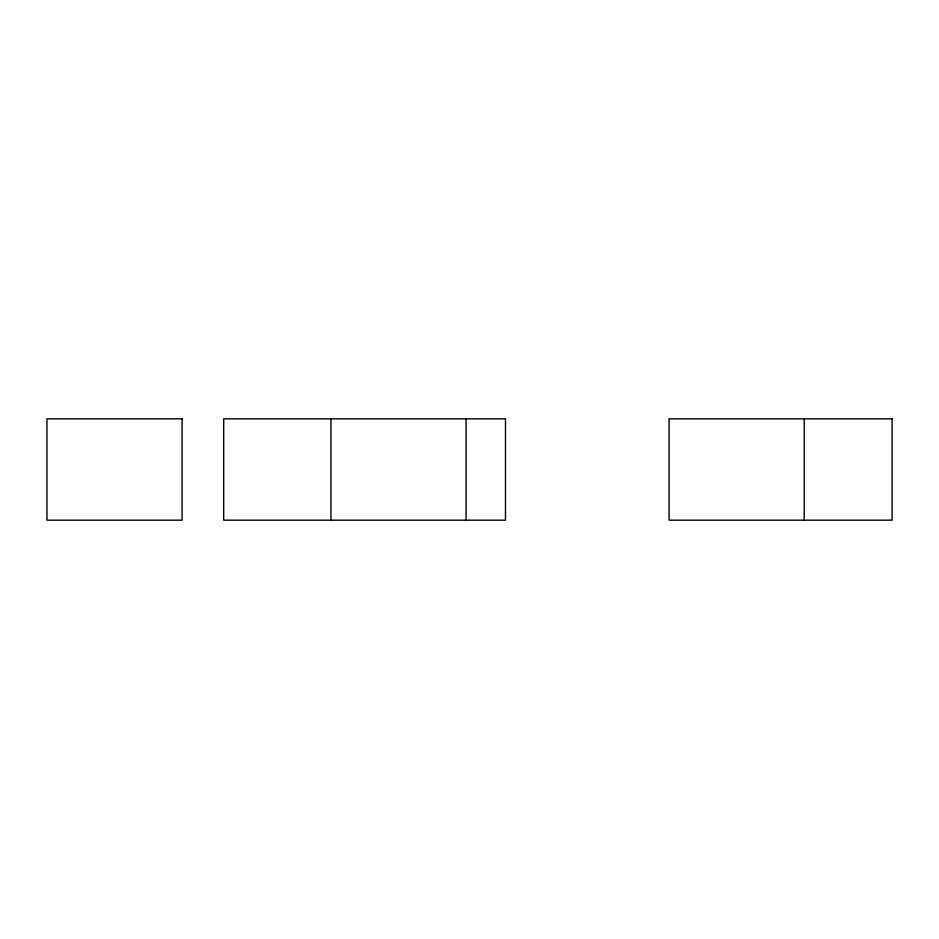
<?xml version="1.0" encoding="UTF-8"?>
<svg xmlns="http://www.w3.org/2000/svg" width="939" height="939" viewBox="0 0 939 939"><rect width="100%" height="100%" fill="white"/><g stroke="black" fill="none" stroke-linecap="round" stroke-linejoin="round"><path stroke-width="1.41" d="M804.23 418.829L804.23 520.171M466.073 418.829L466.073 520.171M330.951 418.829L330.951 520.171M182.072 418.829L46.95 418.829L46.95 520.171L182.072 520.171L182.072 418.829M505.475 418.829L223.682 418.829L223.682 520.171L505.475 520.171L505.475 418.829M892.05 418.829L669.096 418.829L669.096 520.171L892.05 520.171L892.05 418.829"/></g></svg>
